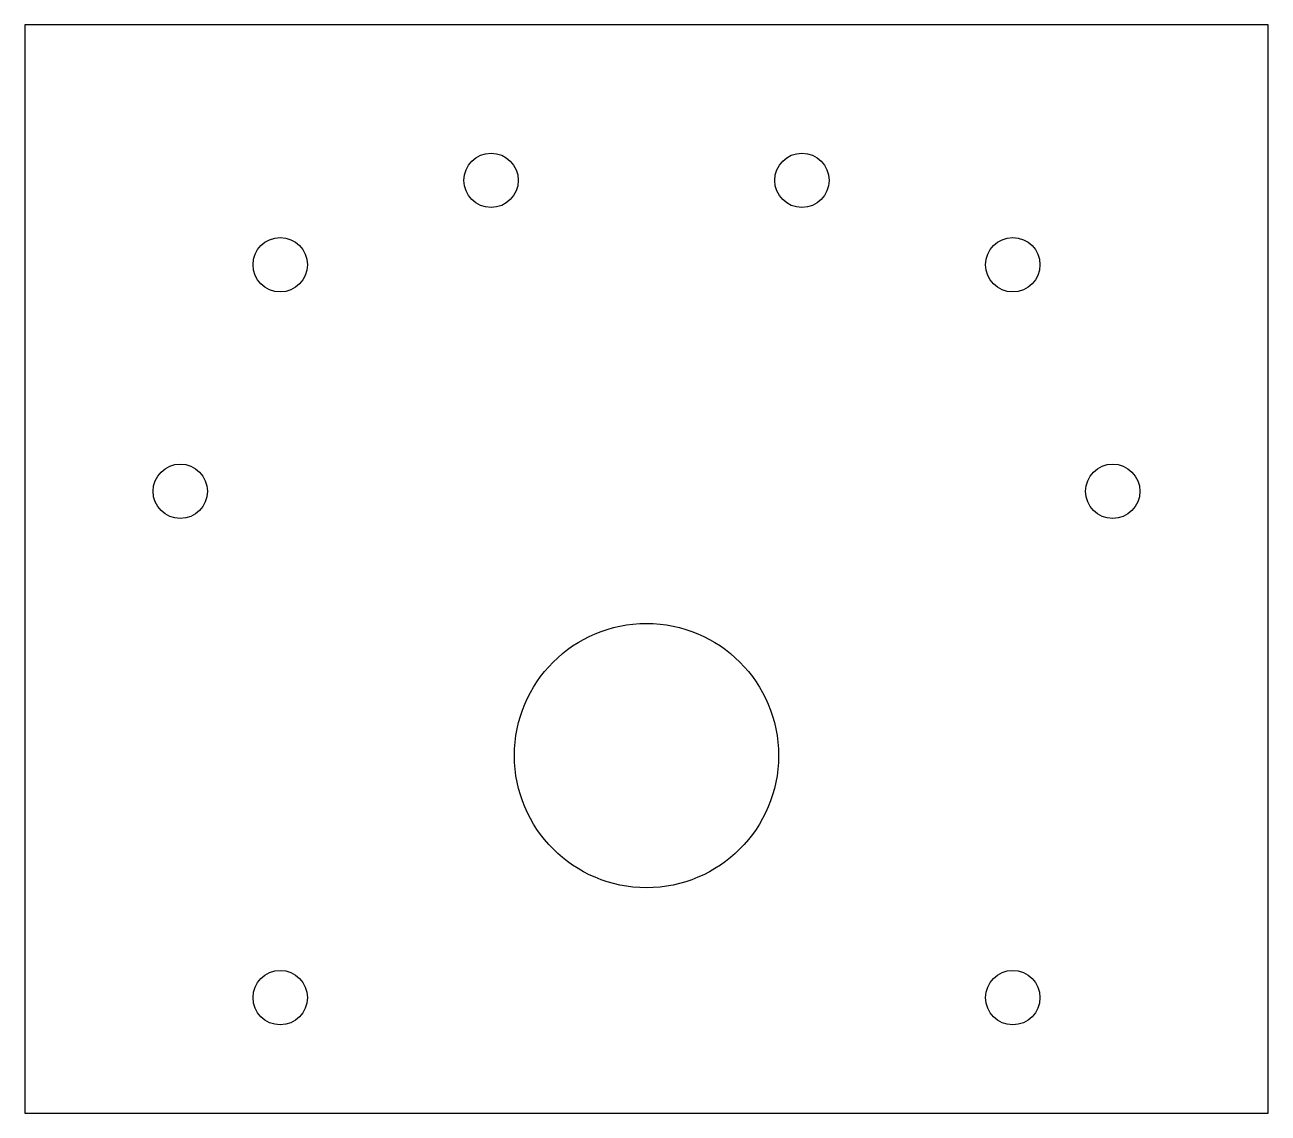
# Model space of a CAD drawing. Header units: millimetres. Extents: x 50 to 130, y 50 to 120.
import ezdxf

# ---------------------------------------------------------------- set-up
doc = ezdxf.new("R2010")
doc.units = ezdxf.units.MM

msp = doc.modelspace()

# ---------------------------------------------------------------- linework, layer by layer
for p, q in [((50, 80), (50, 67)), ((130, 67), (130, 80))]:
    msp.add_line(p, q)
msp.add_lwpolyline([(50, 50), (130, 50), (130, 120), (50, 120)], close=True)
for centre, radius in [((80, 110), 1.75), ((100, 110), 1.75), ((66.43, 104.57), 1.75), ((113.57, 104.57), 1.75), ((60, 90), 1.75), ((120, 90), 1.75), ((90, 73), 8.5), ((66.43, 57.43), 1.75), ((113.57, 57.43), 1.75)]:
    msp.add_circle(centre, radius)

doc.saveas('drawing.dxf')
